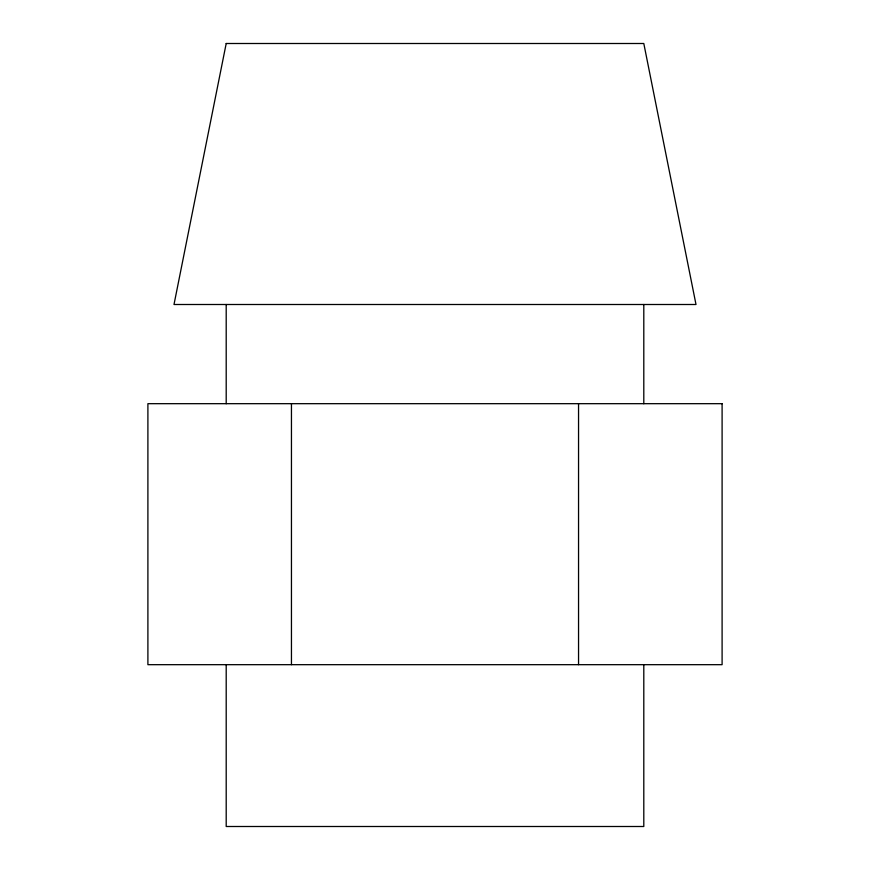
<?xml version="1.0" encoding="UTF-8"?>
<svg xmlns="http://www.w3.org/2000/svg" width="870" height="870" viewBox="0 0 870 870"><rect width="100%" height="100%" fill="white"/><g stroke="black" fill="none" stroke-linecap="round" stroke-linejoin="round"><path stroke-width="1.3" d="M643.8 304.5L643.8 403.734M643.8 664.734L643.8 826.5L226.2 826.5L226.2 664.734M578.55 403.68L578.55 664.68M291.45 403.68L291.45 664.68M226.2 304.5L226.2 403.734M226.2 43.5L174 304.5L696 304.5L643.8 43.5L226.2 43.5M722.1 403.68L147.9 403.68L147.9 664.68L722.1 664.68L722.1 403.68"/></g></svg>
